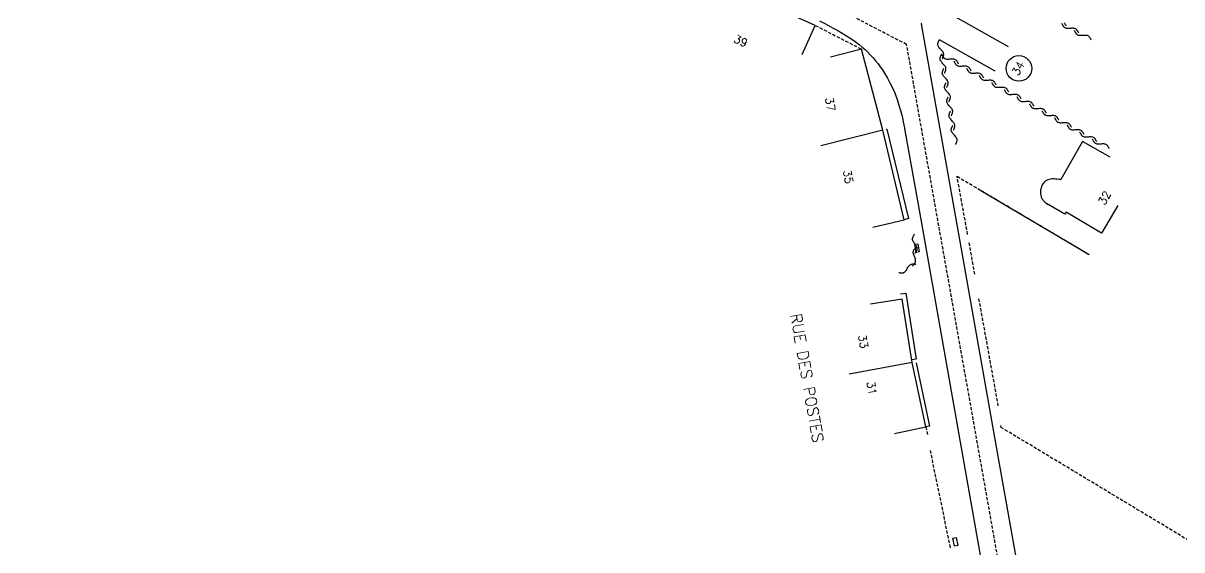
# Model space of a CAD drawing. Header units: millimetres. Extents: x 111999 to 113000, y 130000 to 131000.
# Drawn here: x 112233 to 112413.9, y 130636.4 to 130718.6 of the extents above; entities that cross this region are included whole.
import ezdxf
from ezdxf.enums import TextEntityAlignment as Align

# ---------------------------------------------------------------- set-up
doc = ezdxf.new("R2010")
doc.units = ezdxf.units.MM
doc.linetypes.add('DASHED', pattern=[0.75, 0.5, -0.25])
for name, color, linetype in [('W0001', 6, 'DASHED'), ('W0008', 7, 'CONTINUOUS'), ('W0100', 7, 'CONTINUOUS'), ('W0112', 1, 'DASHED'), ('W0310', 3, 'CONTINUOUS'), ('W0330', 7, 'CONTINUOUS'), ('W0471', 7, 'CONTINUOUS'), ('W0989', 7, 'CONTINUOUS'), ('W0991', 7, 'CONTINUOUS'), ('W1102', 7, 'CONTINUOUS')]:
    doc.layers.add(name, color=color, linetype=linetype)
doc.styles.get("Standard").update_dxf_attribs({"font": 'romans.shx', "width": 0.85})

msp = doc.modelspace()

# ---------------------------------------------------------------- linework, layer by layer
at = {"layer": 'W0001'}
msp.add_lwpolyline([(112392.73, 130554.25), (112395.04, 130576.34), (112394.35, 130583.61), (112370.95, 130715.27), (112286.64, 130758.95), (112282.95, 130761.11), (112276.27, 130766.22), (112270.86, 130772.28), (112267.79, 130776.66), (112263.16, 130784.36), (112259.31, 130791.52), (112255.21, 130799.69), (112235.75, 130840.39), (112221.2, 130870.65), (112218.48, 130903.62), (112190.9, 130918.82)], dxfattribs=at)
at = {"layer": 'W0008'}
for points in [[(112386.87, 130714.91), (112376.49, 130720.74), (112375.37, 130722.47), (112375.37, 130722.47)], [(112357.34, 130718.94), (112358.05, 130718.57), (112358.77, 130718.2), (112359.48, 130717.82), (112360.2, 130717.44), (112360.89, 130717.04), (112361.58, 130716.62), (112362.25, 130716.19), (112362.91, 130715.73), (112363.54, 130715.24), (112363.54, 130715.24), (112364, 130714.86), (112364.45, 130714.46), (112364.88, 130714.05), (112365.3, 130713.62), (112365.71, 130713.18), (112366.1, 130712.73), (112366.48, 130712.26), (112366.84, 130711.78), (112367.18, 130711.29), (112367.51, 130710.79), (112367.51, 130710.79), (112367.97, 130710.01), (112368.4, 130709.2), (112368.78, 130708.38), (112369.14, 130707.54), (112369.45, 130706.69), (112369.74, 130705.82), (112370, 130704.95), (112370.23, 130704.06), (112370.43, 130703.17), (112370.6, 130702.28), (112370.6, 130702.28), (112370.61, 130702.23), (112370.62, 130702.19), (112370.62, 130702.15), (112370.63, 130702.1), (112370.64, 130702.05), (112370.65, 130702.01), (112370.66, 130701.97), (112370.66, 130701.92), (112370.67, 130701.88), (112370.68, 130701.84), (112370.68, 130701.84), (112373.1, 130688.26), (112380.02, 130649.1), (112387.16, 130608.78)], [(112390.44, 130621.87), (112385.3, 130650.73), (112379.48, 130683.64), (112373.32, 130718.16), (112373.31, 130718.21), (112373.3, 130718.26), (112373.3, 130718.31), (112373.29, 130718.36), (112373.27, 130718.41), (112373.27, 130718.46), (112373.26, 130718.51), (112373.25, 130718.55), (112373.24, 130718.61)], [(112376.04, 130716.05), (112384.75, 130711.14)], [(112367.77, 130702.03), (112367.88, 130702.07), (112371.25, 130688.11), (112370.55, 130687.91)], [(112369.98, 130676.35), (112370.83, 130676.46), (112372.45, 130666.15), (112371.75, 130666.04)], [(112372.46, 130665.6), (112374.54, 130655.7), (112373.95, 130655.61)]]:
    msp.add_lwpolyline(points, dxfattribs=at)
at = {"layer": 'W0100'}
for points in [[(112354.63, 130713.68), (112356.69, 130718.23), (112339.17, 130726.15), (112337.11, 130721.59)], [(112365.69, 130686.76), (112370.55, 130687.91), (112367.25, 130701.87), (112363.89, 130714.55), (112359.05, 130713.28)], [(112402.74, 130697.68), (112398.39, 130700.13), (112395.04, 130694.18), (112394.76, 130694.21), (112394.48, 130694.24), (112394.22, 130694.27), (112393.95, 130694.28), (112393.7, 130694.28), (112393.45, 130694.27), (112393.21, 130694.22), (112392.98, 130694.16), (112392.78, 130694.06), (112392.59, 130693.94), (112392.41, 130693.77), (112392.26, 130693.57), (112392.12, 130693.34), (112392.02, 130693.1), (112391.94, 130692.84), (112391.88, 130692.56), (112391.86, 130692.29), (112391.86, 130692.02), (112391.9, 130691.74), (112391.97, 130691.48), (112392.02, 130691.36), (112392.08, 130691.23), (112392.14, 130691.12), (112392.22, 130691.01), (112392.3, 130690.9), (112392.38, 130690.8), (112392.48, 130690.7), (112392.58, 130690.62), (112392.69, 130690.53), (112392.8, 130690.45), (112392.8, 130690.45), (112392.82, 130690.44), (112392.85, 130690.42), (112392.88, 130690.4), (112392.91, 130690.38), (112392.94, 130690.37), (112392.97, 130690.35), (112392.99, 130690.34), (112393.02, 130690.32), (112393.05, 130690.3), (112393.08, 130690.29)], [(112403.93, 130690.12), (112401.38, 130685.81), (112395.85, 130689.09), (112395.66, 130688.77), (112392.8, 130690.45)], [(112369.05, 130654.57), (112373.95, 130655.61), (112371.81, 130665.66), (112370.23, 130675.51), (112365.3, 130674.72)]]:
    msp.add_lwpolyline(points, dxfattribs=at)
at = {"layer": 'W0112'}
for points in [[(112356.69, 130718.23), (112363.89, 130714.55)], [(112380.48, 130685.62), (112378.83, 130694.7), (112399.43, 130682.51)], [(112381.59, 130679.41), (112380.7, 130684.47)], [(112385.27, 130658.86), (112382.25, 130675.59)], [(112373.95, 130655.61), (112374.2, 130654.37)], [(112415.01, 130637.87), (112385.71, 130655.51), (112385.66, 130655.83)], [(112374.61, 130651.93), (112377.75, 130636.73)]]:
    msp.add_lwpolyline(points, dxfattribs=at)
at = {"layer": 'W0310'}
for points in [[(112395.16, 130718.55), (112395.2, 130718.48), (112395.23, 130718.41), (112395.27, 130718.35), (112395.3, 130718.28), (112395.34, 130718.23), (112395.38, 130718.16), (112395.42, 130718.11), (112395.46, 130718.05), (112395.51, 130718.01), (112395.55, 130717.96), (112395.6, 130717.92), (112395.66, 130717.89), (112395.77, 130717.84), (112395.9, 130717.81), (112396.04, 130717.8), (112396.18, 130717.8), (112396.33, 130717.8), (112396.48, 130717.82), (112396.62, 130717.83), (112396.77, 130717.84), (112396.91, 130717.84), (112397.05, 130717.82), (112397.18, 130717.79), (112397.3, 130717.74), (112397.35, 130717.71), (112397.4, 130717.67), (112397.45, 130717.62), (112397.49, 130717.58), (112397.53, 130717.52), (112397.57, 130717.47), (112397.61, 130717.41), (112397.65, 130717.35), (112397.69, 130717.28), (112397.72, 130717.22), (112397.76, 130717.16), (112397.79, 130717.09)], [(112395.56, 130718.62), (112395.6, 130718.57), (112395.64, 130718.51), (112395.68, 130718.45), (112395.72, 130718.38), (112395.75, 130718.31), (112395.79, 130718.25), (112395.82, 130718.18)], [(112397.13, 130717.45), (112397.16, 130717.38), (112397.2, 130717.32), (112397.24, 130717.26), (112397.27, 130717.19), (112397.31, 130717.12), (112397.35, 130717.06), (112397.39, 130717.01), (112397.43, 130716.95), (112397.48, 130716.91), (112397.52, 130716.86), (112397.57, 130716.82), (112397.62, 130716.79), (112397.74, 130716.74), (112397.86, 130716.7), (112398, 130716.7), (112398.14, 130716.7), (112398.29, 130716.7), (112398.44, 130716.71), (112398.59, 130716.73), (112398.73, 130716.74), (112398.88, 130716.74), (112399.02, 130716.73), (112399.14, 130716.7), (112399.26, 130716.65), (112399.31, 130716.62), (112399.36, 130716.58), (112399.41, 130716.53), (112399.45, 130716.48), (112399.49, 130716.43), (112399.53, 130716.38), (112399.57, 130716.31), (112399.61, 130716.25), (112399.65, 130716.19), (112399.68, 130716.12), (112399.72, 130716.05), (112399.75, 130715.98)], [(112376.52, 130713.01), (112376.55, 130713.07), (112376.58, 130713.15), (112376.61, 130713.21), (112376.63, 130713.27), (112376.66, 130713.34), (112376.69, 130713.41), (112376.7, 130713.48), (112376.73, 130713.55), (112376.73, 130713.61), (112376.74, 130713.67), (112376.74, 130713.73), (112376.73, 130713.8), (112376.7, 130713.92), (112376.65, 130714.04), (112376.58, 130714.16), (112376.49, 130714.27), (112376.39, 130714.38), (112376.29, 130714.49), (112376.19, 130714.6), (112376.09, 130714.71), (112376, 130714.82), (112375.92, 130714.94), (112375.87, 130715.05), (112375.84, 130715.18), (112375.83, 130715.24), (112375.83, 130715.3), (112375.84, 130715.37), (112375.84, 130715.43), (112375.86, 130715.5), (112375.88, 130715.56), (112375.91, 130715.63), (112375.93, 130715.7), (112375.95, 130715.77), (112375.98, 130715.84), (112376.02, 130715.9), (112376.05, 130715.97)], [(112376.87, 130710.78), (112376.9, 130710.84), (112376.93, 130710.92), (112376.96, 130710.98), (112376.99, 130711.06), (112377.02, 130711.12), (112377.03, 130711.19), (112377.05, 130711.26), (112377.07, 130711.32), (112377.08, 130711.39), (112377.09, 130711.45), (112377.09, 130711.52), (112377.08, 130711.58), (112377.05, 130711.7), (112376.99, 130711.82), (112376.91, 130711.93), (112376.83, 130712.05), (112376.73, 130712.16), (112376.62, 130712.27), (112376.52, 130712.38), (112376.43, 130712.48), (112376.34, 130712.6), (112376.27, 130712.71), (112376.21, 130712.83), (112376.18, 130712.95), (112376.17, 130713.02), (112376.17, 130713.08), (112376.18, 130713.14), (112376.19, 130713.21), (112376.2, 130713.27), (112376.23, 130713.34), (112376.25, 130713.41), (112376.27, 130713.48), (112376.3, 130713.55), (112376.34, 130713.61), (112376.37, 130713.68), (112376.4, 130713.75)], [(112376.4, 130713.75), (112376.43, 130713.68), (112376.47, 130713.62), (112376.51, 130713.55), (112376.54, 130713.48), (112376.58, 130713.42), (112376.62, 130713.36), (112376.66, 130713.3), (112376.7, 130713.25), (112376.74, 130713.2), (112376.79, 130713.16), (112376.84, 130713.12), (112376.89, 130713.09), (112377, 130713.03), (112377.12, 130713), (112377.27, 130712.99), (112377.41, 130712.99), (112377.55, 130712.99), (112377.7, 130713.01), (112377.85, 130713.02), (112378, 130713.03), (112378.15, 130713.03), (112378.28, 130713.02), (112378.41, 130712.98), (112378.52, 130712.94), (112378.58, 130712.91), (112378.62, 130712.87), (112378.67, 130712.82), (112378.72, 130712.77), (112378.76, 130712.72), (112378.8, 130712.66), (112378.84, 130712.6), (112378.88, 130712.54), (112378.91, 130712.48), (112378.95, 130712.41), (112378.98, 130712.34), (112379.02, 130712.27)], [(112378.36, 130712.65), (112378.39, 130712.58), (112378.43, 130712.52), (112378.47, 130712.45), (112378.5, 130712.38), (112378.54, 130712.32), (112378.58, 130712.26), (112378.62, 130712.2), (112378.66, 130712.15), (112378.7, 130712.1), (112378.75, 130712.05), (112378.8, 130712.02), (112378.85, 130711.98), (112378.96, 130711.93), (112379.09, 130711.9), (112379.23, 130711.89), (112379.37, 130711.89), (112379.52, 130711.89), (112379.66, 130711.91), (112379.81, 130711.91), (112379.96, 130711.93), (112380.11, 130711.93), (112380.24, 130711.91), (112380.37, 130711.88), (112380.48, 130711.84), (112380.54, 130711.8), (112380.59, 130711.77), (112380.63, 130711.72), (112380.68, 130711.67), (112380.72, 130711.62), (112380.76, 130711.56), (112380.8, 130711.5), (112380.84, 130711.44), (112380.88, 130711.38), (112380.91, 130711.3), (112380.95, 130711.24), (112380.98, 130711.17)], [(112377.21, 130708.56), (112377.24, 130708.62), (112377.27, 130708.7), (112377.3, 130708.77), (112377.33, 130708.83), (112377.36, 130708.9), (112377.38, 130708.97), (112377.4, 130709.03), (112377.42, 130709.1), (112377.43, 130709.16), (112377.44, 130709.23), (112377.44, 130709.29), (112377.43, 130709.35), (112377.4, 130709.48), (112377.34, 130709.59), (112377.27, 130709.71), (112377.19, 130709.83), (112377.09, 130709.94), (112376.98, 130710.05), (112376.88, 130710.16), (112376.78, 130710.27), (112376.7, 130710.38), (112376.62, 130710.49), (112376.56, 130710.61), (112376.53, 130710.73), (112376.52, 130710.8), (112376.52, 130710.86), (112376.53, 130710.92), (112376.54, 130710.98), (112376.56, 130711.05), (112376.58, 130711.12), (112376.6, 130711.19), (112376.62, 130711.25), (112376.66, 130711.32), (112376.69, 130711.39), (112376.72, 130711.45), (112376.75, 130711.52)], [(112380.32, 130711.54), (112380.35, 130711.47), (112380.39, 130711.41), (112380.42, 130711.34), (112380.46, 130711.27), (112380.5, 130711.22), (112380.54, 130711.16), (112380.58, 130711.1), (112380.62, 130711.05), (112380.66, 130711), (112380.71, 130710.95), (112380.76, 130710.91), (112380.81, 130710.88), (112380.92, 130710.83), (112381.05, 130710.8), (112381.19, 130710.79), (112381.34, 130710.79), (112381.48, 130710.8), (112381.63, 130710.81), (112381.78, 130710.82), (112381.92, 130710.83), (112382.07, 130710.83), (112382.2, 130710.81), (112382.33, 130710.78), (112382.45, 130710.73), (112382.5, 130710.7), (112382.55, 130710.66), (112382.59, 130710.62), (112382.64, 130710.57), (112382.68, 130710.52), (112382.72, 130710.46), (112382.76, 130710.4), (112382.8, 130710.34), (112382.84, 130710.27), (112382.87, 130710.2), (112382.91, 130710.14), (112382.94, 130710.07)], [(112382.28, 130710.44), (112382.31, 130710.37), (112382.35, 130710.3), (112382.38, 130710.24), (112382.42, 130710.17), (112382.46, 130710.12), (112382.5, 130710.05), (112382.54, 130710), (112382.58, 130709.95), (112382.62, 130709.9), (112382.67, 130709.85), (112382.72, 130709.81), (112382.77, 130709.78), (112382.88, 130709.73), (112383.02, 130709.7), (112383.15, 130709.69), (112383.3, 130709.69), (112383.44, 130709.7), (112383.59, 130709.71), (112383.74, 130709.72), (112383.88, 130709.73), (112384.03, 130709.73), (112384.16, 130709.71), (112384.29, 130709.68), (112384.41, 130709.63), (112384.46, 130709.6), (112384.51, 130709.56), (112384.55, 130709.52), (112384.6, 130709.47), (112384.64, 130709.41), (112384.68, 130709.36), (112384.72, 130709.3), (112384.76, 130709.23), (112384.8, 130709.17), (112384.83, 130709.1), (112384.87, 130709.04), (112384.9, 130708.97)], [(112377.56, 130706.34), (112377.59, 130706.41), (112377.62, 130706.48), (112377.66, 130706.54), (112377.69, 130706.61), (112377.71, 130706.68), (112377.73, 130706.74), (112377.76, 130706.81), (112377.77, 130706.88), (112377.78, 130706.95), (112377.79, 130707.01), (112377.79, 130707.07), (112377.78, 130707.13), (112377.75, 130707.26), (112377.7, 130707.38), (112377.62, 130707.48), (112377.53, 130707.6), (112377.44, 130707.71), (112377.34, 130707.82), (112377.23, 130707.93), (112377.13, 130708.04), (112377.05, 130708.16), (112376.97, 130708.27), (112376.91, 130708.38), (112376.88, 130708.51), (112376.88, 130708.57), (112376.88, 130708.63), (112376.88, 130708.7), (112376.89, 130708.77), (112376.91, 130708.83), (112376.93, 130708.9), (112376.95, 130708.96), (112376.98, 130709.03), (112377.01, 130709.1), (112377.04, 130709.16), (112377.07, 130709.23), (112377.1, 130709.3)], [(112384.24, 130709.34), (112384.27, 130709.27), (112384.31, 130709.2), (112384.35, 130709.14), (112384.38, 130709.07), (112384.42, 130709.01), (112384.46, 130708.95), (112384.5, 130708.89), (112384.54, 130708.84), (112384.59, 130708.79), (112384.63, 130708.74), (112384.68, 130708.7), (112384.73, 130708.67), (112384.84, 130708.62), (112384.97, 130708.59), (112385.11, 130708.58), (112385.25, 130708.58), (112385.4, 130708.58), (112385.55, 130708.59), (112385.7, 130708.6), (112385.84, 130708.62), (112385.99, 130708.62), (112386.12, 130708.6), (112386.25, 130708.57), (112386.37, 130708.52), (112386.42, 130708.49), (112386.47, 130708.45), (112386.52, 130708.41), (112386.56, 130708.36), (112386.6, 130708.3), (112386.64, 130708.25), (112386.68, 130708.19), (112386.72, 130708.13), (112386.76, 130708.06), (112386.79, 130708), (112386.83, 130707.94), (112386.86, 130707.87)], [(112386.2, 130708.23), (112386.23, 130708.16), (112386.27, 130708.1), (112386.31, 130708.04), (112386.34, 130707.97), (112386.38, 130707.91), (112386.42, 130707.84), (112386.46, 130707.79), (112386.5, 130707.73), (112386.55, 130707.69), (112386.59, 130707.64), (112386.64, 130707.6), (112386.7, 130707.57), (112386.8, 130707.52), (112386.93, 130707.48), (112387.07, 130707.48), (112387.21, 130707.48), (112387.36, 130707.48), (112387.51, 130707.49), (112387.66, 130707.5), (112387.8, 130707.52), (112387.95, 130707.52), (112388.09, 130707.5), (112388.21, 130707.47), (112388.33, 130707.42), (112388.38, 130707.39), (112388.43, 130707.35), (112388.48, 130707.3), (112388.52, 130707.26), (112388.56, 130707.2), (112388.6, 130707.15), (112388.64, 130707.09), (112388.68, 130707.03), (112388.72, 130706.96), (112388.75, 130706.9), (112388.79, 130706.84), (112388.82, 130706.77)], [(112377.91, 130704.12), (112377.95, 130704.18), (112377.98, 130704.26), (112378.01, 130704.32), (112378.03, 130704.38), (112378.06, 130704.45), (112378.09, 130704.52), (112378.1, 130704.59), (112378.12, 130704.66), (112378.13, 130704.72), (112378.14, 130704.78), (112378.14, 130704.84), (112378.13, 130704.91), (112378.1, 130705.03), (112378.05, 130705.15), (112377.98, 130705.27), (112377.89, 130705.38), (112377.79, 130705.49), (112377.69, 130705.6), (112377.59, 130705.71), (112377.48, 130705.82), (112377.4, 130705.93), (112377.32, 130706.05), (112377.27, 130706.16), (112377.23, 130706.29), (112377.23, 130706.35), (112377.23, 130706.41), (112377.23, 130706.48), (112377.24, 130706.54), (112377.26, 130706.61), (112377.28, 130706.67), (112377.3, 130706.74), (112377.33, 130706.8), (112377.35, 130706.88), (112377.38, 130706.95), (112377.41, 130707.01), (112377.45, 130707.08)], [(112388.16, 130707.13), (112388.2, 130707.06), (112388.23, 130707), (112388.27, 130706.94), (112388.3, 130706.87), (112388.34, 130706.8), (112388.38, 130706.74), (112388.42, 130706.69), (112388.46, 130706.63), (112388.51, 130706.59), (112388.55, 130706.54), (112388.6, 130706.5), (112388.66, 130706.47), (112388.77, 130706.41), (112388.89, 130706.38), (112389.03, 130706.38), (112389.17, 130706.38), (112389.32, 130706.38), (112389.47, 130706.39), (112389.62, 130706.4), (112389.77, 130706.41), (112389.91, 130706.41), (112390.05, 130706.4), (112390.17, 130706.37), (112390.29, 130706.32), (112390.34, 130706.29), (112390.39, 130706.25), (112390.44, 130706.2), (112390.48, 130706.16), (112390.52, 130706.1), (112390.56, 130706.05), (112390.6, 130705.98), (112390.64, 130705.92), (112390.68, 130705.86), (112390.71, 130705.79), (112390.75, 130705.73), (112390.78, 130705.66)], [(112378.27, 130701.89), (112378.3, 130701.95), (112378.33, 130702.03), (112378.36, 130702.09), (112378.39, 130702.17), (112378.41, 130702.23), (112378.43, 130702.3), (112378.45, 130702.37), (112378.47, 130702.43), (112378.48, 130702.5), (112378.48, 130702.56), (112378.48, 130702.62), (112378.48, 130702.69), (112378.45, 130702.81), (112378.39, 130702.93), (112378.31, 130703.04), (112378.23, 130703.16), (112378.12, 130703.27), (112378.02, 130703.38), (112377.92, 130703.48), (112377.83, 130703.59), (112377.74, 130703.71), (112377.66, 130703.82), (112377.61, 130703.94), (112377.58, 130704.06), (112377.57, 130704.12), (112377.57, 130704.19), (112377.58, 130704.25), (112377.59, 130704.32), (112377.6, 130704.38), (112377.62, 130704.45), (112377.65, 130704.52), (112377.67, 130704.59), (112377.7, 130704.66), (112377.73, 130704.72), (112377.77, 130704.79), (112377.8, 130704.86)], [(112390.12, 130706.02), (112390.16, 130705.95), (112390.2, 130705.89), (112390.23, 130705.83), (112390.27, 130705.76), (112390.3, 130705.7), (112390.34, 130705.64), (112390.38, 130705.59), (112390.42, 130705.53), (112390.47, 130705.48), (112390.52, 130705.44), (112390.56, 130705.4), (112390.62, 130705.37), (112390.73, 130705.31), (112390.86, 130705.29), (112390.99, 130705.27), (112391.14, 130705.27), (112391.28, 130705.28), (112391.44, 130705.3), (112391.59, 130705.3), (112391.73, 130705.31), (112391.88, 130705.31), (112392.01, 130705.3), (112392.13, 130705.27), (112392.25, 130705.22), (112392.3, 130705.19), (112392.35, 130705.15), (112392.4, 130705.1), (112392.45, 130705.05), (112392.48, 130705), (112392.52, 130704.95), (112392.56, 130704.88), (112392.6, 130704.82), (112392.64, 130704.76), (112392.67, 130704.69), (112392.71, 130704.62), (112392.74, 130704.55)], [(112392.09, 130704.92), (112392.12, 130704.85), (112392.16, 130704.79), (112392.19, 130704.73), (112392.23, 130704.66), (112392.27, 130704.6), (112392.3, 130704.54), (112392.34, 130704.48), (112392.38, 130704.43), (112392.43, 130704.38), (112392.48, 130704.34), (112392.52, 130704.3), (112392.58, 130704.27), (112392.69, 130704.21), (112392.82, 130704.19), (112392.95, 130704.17), (112393.1, 130704.17), (112393.24, 130704.18), (112393.4, 130704.2), (112393.55, 130704.2), (112393.69, 130704.21), (112393.84, 130704.21), (112393.97, 130704.2), (112394.09, 130704.16), (112394.21, 130704.12), (112394.27, 130704.09), (112394.31, 130704.05), (112394.36, 130704), (112394.41, 130703.95), (112394.45, 130703.9), (112394.48, 130703.84), (112394.52, 130703.78), (112394.56, 130703.72), (112394.6, 130703.66), (112394.63, 130703.59), (112394.67, 130703.52), (112394.7, 130703.45)], [(112378.62, 130699.67), (112378.65, 130699.74), (112378.68, 130699.81), (112378.7, 130699.87), (112378.73, 130699.94), (112378.76, 130700.01), (112378.78, 130700.08), (112378.8, 130700.14), (112378.82, 130700.21), (112378.83, 130700.27), (112378.84, 130700.34), (112378.84, 130700.4), (112378.83, 130700.46), (112378.79, 130700.58), (112378.73, 130700.7), (112378.66, 130700.81), (112378.57, 130700.92), (112378.48, 130701.04), (112378.38, 130701.15), (112378.27, 130701.26), (112378.17, 130701.37), (112378.09, 130701.49), (112378.02, 130701.6), (112377.96, 130701.72), (112377.93, 130701.84), (112377.92, 130701.91), (112377.92, 130701.97), (112377.93, 130702.03), (112377.94, 130702.09), (112377.96, 130702.16), (112377.98, 130702.23), (112378, 130702.3), (112378.02, 130702.36), (112378.05, 130702.43), (112378.09, 130702.5), (112378.12, 130702.56), (112378.15, 130702.63)], [(112394.05, 130703.82), (112394.08, 130703.75), (112394.12, 130703.69), (112394.16, 130703.62), (112394.19, 130703.55), (112394.23, 130703.49), (112394.27, 130703.43), (112394.3, 130703.38), (112394.34, 130703.32), (112394.39, 130703.27), (112394.44, 130703.23), (112394.48, 130703.19), (112394.54, 130703.16), (112394.66, 130703.11), (112394.77, 130703.07), (112394.91, 130703.06), (112395.05, 130703.06), (112395.2, 130703.07), (112395.35, 130703.08), (112395.5, 130703.09), (112395.65, 130703.11), (112395.8, 130703.11), (112395.93, 130703.09), (112396.05, 130703.06), (112396.17, 130703.02), (112396.23, 130702.98), (112396.27, 130702.95), (112396.32, 130702.9), (112396.37, 130702.85), (112396.41, 130702.8), (112396.45, 130702.74), (112396.48, 130702.68), (112396.52, 130702.62), (112396.56, 130702.55), (112396.59, 130702.48), (112396.63, 130702.42), (112396.66, 130702.35)], [(112396.01, 130702.72), (112396.04, 130702.65), (112396.08, 130702.59), (112396.12, 130702.52), (112396.15, 130702.45), (112396.19, 130702.39), (112396.23, 130702.33), (112396.27, 130702.27), (112396.3, 130702.22), (112396.35, 130702.17), (112396.4, 130702.12), (112396.45, 130702.09), (112396.5, 130702.05), (112396.61, 130702), (112396.73, 130701.97), (112396.88, 130701.96), (112397.02, 130701.96), (112397.16, 130701.96), (112397.31, 130701.98), (112397.46, 130701.98), (112397.61, 130702), (112397.76, 130702), (112397.89, 130701.98), (112398.02, 130701.95), (112398.13, 130701.91), (112398.19, 130701.88), (112398.23, 130701.84), (112398.28, 130701.79), (112398.33, 130701.74), (112398.37, 130701.69), (112398.41, 130701.63), (112398.45, 130701.57), (112398.48, 130701.52), (112398.52, 130701.45), (112398.55, 130701.38), (112398.59, 130701.32), (112398.62, 130701.25)], [(112397.97, 130701.62), (112398, 130701.55), (112398.04, 130701.48), (112398.08, 130701.42), (112398.11, 130701.35), (112398.15, 130701.29), (112398.19, 130701.23), (112398.23, 130701.17), (112398.27, 130701.12), (112398.31, 130701.07), (112398.36, 130701.02), (112398.41, 130700.98), (112398.46, 130700.95), (112398.57, 130700.9), (112398.7, 130700.87), (112398.84, 130700.86), (112398.98, 130700.86), (112399.12, 130700.86), (112399.27, 130700.88), (112399.42, 130700.88), (112399.57, 130700.9), (112399.72, 130700.9), (112399.85, 130700.88), (112399.98, 130700.85), (112400.09, 130700.8), (112400.15, 130700.77), (112400.2, 130700.73), (112400.24, 130700.69), (112400.29, 130700.64), (112400.33, 130700.59), (112400.37, 130700.53), (112400.41, 130700.47), (112400.45, 130700.41), (112400.48, 130700.34), (112400.52, 130700.28), (112400.55, 130700.22), (112400.59, 130700.15)], [(112399.93, 130700.52), (112399.96, 130700.45), (112400, 130700.38), (112400.04, 130700.32), (112400.07, 130700.25), (112400.11, 130700.19), (112400.15, 130700.12), (112400.19, 130700.07), (112400.23, 130700.02), (112400.27, 130699.97), (112400.32, 130699.92), (112400.37, 130699.88), (112400.42, 130699.85), (112400.53, 130699.8), (112400.66, 130699.77), (112400.8, 130699.76), (112400.94, 130699.76), (112401.09, 130699.77), (112401.24, 130699.77), (112401.39, 130699.78), (112401.54, 130699.8), (112401.69, 130699.8), (112401.82, 130699.78), (112401.95, 130699.75), (112402.06, 130699.7), (112402.12, 130699.67), (112402.16, 130699.63), (112402.21, 130699.59), (112402.26, 130699.54), (112402.3, 130699.48), (112402.34, 130699.43), (112402.38, 130699.37), (112402.41, 130699.3), (112402.45, 130699.24), (112402.48, 130699.17), (112402.52, 130699.11), (112402.55, 130699.04)], [(112372.27, 130682.66), (112372.31, 130682.73), (112372.35, 130682.79), (112372.39, 130682.85), (112372.43, 130682.91), (112372.47, 130682.98), (112372.5, 130683.05), (112372.52, 130683.11), (112372.55, 130683.17), (112372.57, 130683.23), (112372.59, 130683.3), (112372.59, 130683.36), (112372.59, 130683.42), (112372.58, 130683.55), (112372.54, 130683.67), (112372.48, 130683.79), (112372.41, 130683.91), (112372.32, 130684.04), (112372.23, 130684.16), (112372.15, 130684.28), (112372.07, 130684.41), (112371.99, 130684.52), (112371.94, 130684.65), (112371.89, 130684.77), (112371.88, 130684.9), (112371.88, 130684.96), (112371.88, 130685.02), (112371.9, 130685.09), (112371.91, 130685.15), (112371.94, 130685.22), (112371.97, 130685.28), (112372, 130685.34), (112372.03, 130685.41), (112372.07, 130685.47), (112372.11, 130685.54), (112372.15, 130685.6), (112372.19, 130685.66)], [(112371.85, 130680.7), (112371.91, 130680.76), (112371.95, 130680.8), (112372.01, 130680.86), (112372.06, 130680.91), (112372.11, 130680.97), (112372.16, 130681.02), (112372.2, 130681.08), (112372.23, 130681.13), (112372.27, 130681.19), (112372.3, 130681.25), (112372.32, 130681.3), (112372.34, 130681.37), (112372.35, 130681.5), (112372.34, 130681.62), (112372.31, 130681.76), (112372.27, 130681.9), (112372.23, 130682.03), (112372.17, 130682.17), (112372.11, 130682.31), (112372.05, 130682.45), (112372.02, 130682.58), (112371.99, 130682.71), (112371.98, 130682.84), (112371.99, 130682.97), (112372.01, 130683.03), (112372.03, 130683.09), (112372.06, 130683.15), (112372.09, 130683.2), (112372.13, 130683.26), (112372.17, 130683.31), (112372.22, 130683.37), (112372.27, 130683.42), (112372.32, 130683.48), (112372.37, 130683.53), (112372.42, 130683.58), (112372.48, 130683.63)], [(112369.71, 130679.66), (112369.79, 130679.66), (112369.86, 130679.64), (112369.93, 130679.63), (112370.01, 130679.62), (112370.08, 130679.62), (112370.15, 130679.62), (112370.22, 130679.62), (112370.28, 130679.62), (112370.35, 130679.63), (112370.41, 130679.65), (112370.48, 130679.66), (112370.53, 130679.69), (112370.64, 130679.75), (112370.73, 130679.84), (112370.82, 130679.95), (112370.91, 130680.06), (112370.98, 130680.19), (112371.06, 130680.31), (112371.13, 130680.45), (112371.21, 130680.57), (112371.3, 130680.69), (112371.38, 130680.79), (112371.48, 130680.88), (112371.59, 130680.95), (112371.64, 130680.97), (112371.7, 130680.98), (112371.77, 130681), (112371.84, 130681.01), (112371.9, 130681.02), (112371.97, 130681.02), (112372.04, 130681.01), (112372.11, 130681.01), (112372.19, 130681), (112372.26, 130680.99), (112372.33, 130680.98), (112372.41, 130680.97)]]:
    msp.add_lwpolyline(points, dxfattribs=at)
at = {"layer": 'W0330'}
msp.add_lwpolyline([(112382.53, 130692.48), (112399.43, 130682.51)], dxfattribs=at)
at = {"layer": 'W0471'}
for points in [[(112372.22, 130684.05), (112372.71, 130684.14), (112372.93, 130682.91), (112372.44, 130682.82), (112372.22, 130684.05)], [(112378.93, 130637.1), (112378.44, 130637), (112378.19, 130638.22), (112378.67, 130638.32), (112378.93, 130637.1)]]:
    msp.add_lwpolyline(points, dxfattribs=at)
at = {"layer": 'W0991'}
msp.add_circle((112388.48, 130711.53), 2, dxfattribs=at)
at = {"layer": 'W1102'}
for points in [[(112367.25, 130701.87), (112357.55, 130699.43)], [(112371.81, 130665.66), (112361.98, 130663.82)]]:
    msp.add_lwpolyline(points, dxfattribs=at)

# ---------------------------------------------------------------- texts
at = {"layer": 'W0989'}
msp.add_text('RUE DES POSTES', height=1.75, rotation=280, dxfattribs=at).set_placement((112355.41, 130663.22), align=Align.MIDDLE)
at = {"layer": 'W0991'}
for s, rotation, p in [('39', 335, (112345.05, 130715.81)), ('34', 61, (112388.35, 130711.53)), ('37', 280, (112359.03, 130705.93)), ('35', 280, (112361.83, 130694.62)), ('32', 61, (112401.86, 130691.33)), ('33', 280, (112364.18, 130668.92)), ('31', 280, (112365.51, 130661.63))]:
    msp.add_text(s, height=1.25, rotation=rotation, dxfattribs=at).set_placement(p, align=Align.MIDDLE)

doc.saveas('drawing.dxf')
